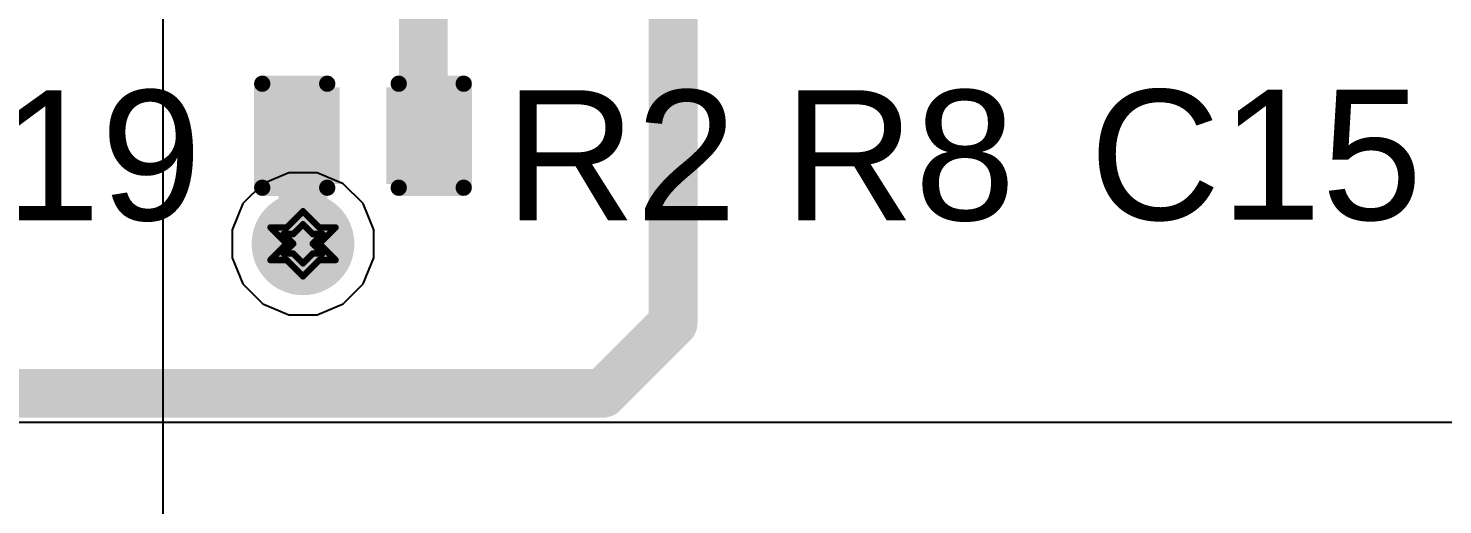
# Model space of a CAD drawing. Header units: inches. Extents: x -5 to 5328, y -4 to 5281.
# Drawn here: x 106.44 to 117.49, y 41.77 to 45.49 of the extents above; entities that cross this region are included whole.
import ezdxf

# ---------------------------------------------------------------- set-up
doc = ezdxf.new("R2010")
doc.units = ezdxf.units.IN
for name, color, linetype in [('Bottom Layer', 5, 'Continuous'), ('Bottom Solder', 6, 'Continuous'), ('Drill Drawing', 1, 'Continuous'), ('Layer 1', 16, 'Continuous'), ('Layer 2', 76, 'Continuous'), ('Top Layer', 1, 'Continuous'), ('Top Overlay', 2, 'Continuous'), ('Top Paste', 8, 'Continuous'), ('Top Solder', 216, 'Continuous'), ('Via Holes', 16, 'Continuous')]:
    doc.layers.add(name, color=color, linetype=linetype)
doc.styles.add('Arial', font='', dxfattribs={"height": 0.2})
doc.styles.get('Arial').set_extended_font_data('Arial')

# ---------------------------------------------------------------- blocks, each defined once
blk = doc.blocks.new('C___0402_192')
at = {"layer": 'Top Layer'}
for points in [[(-0.6985, -0.3175), (-0.6985, 0.3175), (-0.2412999999999999, 0.3175), (-0.2413, -0.3175)], [(0.2412999999999999, -0.3175), (0.2413, 0.3175), (0.6985, 0.3175), (0.6985, -0.3175)]]:
    blk.add_hatch(color=1, dxfattribs=at).paths.add_polyline_path(points)
at = {"layer": 'Top Paste'}
for points in [[(-0.6985, -0.3175), (-0.6985, 0.3175), (-0.2412999999999999, 0.3175), (-0.2413, -0.3175)], [(0.2412999999999999, -0.3175), (0.2413, 0.3175), (0.6985, 0.3175), (0.6985, -0.3175)]]:
    blk.add_hatch(color=8, dxfattribs=at).paths.add_polyline_path(points)
at = {"layer": 'Top Solder'}
for points in [[(-0.7584998799999999, -0.37749988), (-0.7584998799999999, 0.37749988), (-0.18130012, 0.37749988), (-0.18130012, -0.37749988)], [(0.18130012, -0.37749988), (0.18130012, 0.37749988), (0.7584998799999999, 0.37749988), (0.7584998799999999, -0.37749988)]]:
    blk.add_hatch(color=216, dxfattribs=at).paths.add_polyline_path(points)
at = {"layer": 'Top Overlay'}
for points in [[(-0.7874, 0.4064, 0.127, 0.127, 0), (-0.2794, 0.4064, 0.127, 0.127, 0)], [(-0.7874, -0.4064, 0.127, 0.127, 0), (-0.7874, 0.4064, 0.127, 0.127, 0)], [(0.2794, 0.4064, 0.127, 0.127, 0), (0.7874, 0.4064, 0.127, 0.127, 0)], [(0.7874, -0.4064, 0.127, 0.127, 0), (0.7874, 0.4064, 0.127, 0.127, 0)], [(-0.7874, -0.4064, 0.127, 0.127, 0), (-0.2794, -0.4064, 0.127, 0.127, 0)], [(0.2794, -0.4064, 0.127, 0.127, 0), (0.7874, -0.4064, 0.127, 0.127, 0)]]:
    blk.add_lwpolyline(points, format="xyseb", dxfattribs=at)
for points in [[(-0.8191499999999999, 0.4064, 0.0635, 0.0635, 1), (-0.7556499999999999, 0.4064, 0.0635, 0.0635, 1)], [(-0.8191499999999999, 0.4064, 0.0635, 0.0635, 1), (-0.7556499999999999, 0.4064, 0.0635, 0.0635, 1)], [(-0.31115, 0.4064, 0.0635, 0.0635, 1), (-0.24765, 0.4064, 0.0635, 0.0635, 1)], [(0.24765, 0.4064, 0.0635, 0.0635, 1), (0.31115, 0.4064, 0.0635, 0.0635, 1)], [(0.7556499999999999, 0.4064, 0.0635, 0.0635, 1), (0.8191499999999999, 0.4064, 0.0635, 0.0635, 1)], [(0.7556499999999999, 0.4064, 0.0635, 0.0635, 1), (0.8191499999999999, 0.4064, 0.0635, 0.0635, 1)], [(-0.8191499999999999, -0.4064, 0.0635, 0.0635, 1), (-0.7556499999999999, -0.4064, 0.0635, 0.0635, 1)], [(-0.8191499999999999, -0.4064, 0.0635, 0.0635, 1), (-0.7556499999999999, -0.4064, 0.0635, 0.0635, 1)], [(-0.31115, -0.4064, 0.0635, 0.0635, 1), (-0.24765, -0.4064, 0.0635, 0.0635, 1)], [(0.24765, -0.4064, 0.0635, 0.0635, 1), (0.31115, -0.4064, 0.0635, 0.0635, 1)], [(0.7556499999999999, -0.4064, 0.0635, 0.0635, 1), (0.8191499999999999, -0.4064, 0.0635, 0.0635, 1)], [(0.7556499999999999, -0.4064, 0.0635, 0.0635, 1), (0.8191499999999999, -0.4064, 0.0635, 0.0635, 1)]]:
    blk.add_lwpolyline(points, format="xyseb", close=True, dxfattribs=at)

msp = doc.modelspace()

# ---------------------------------------------------------------- hatches: boundary and pattern name
at = {"layer": 'Bottom Layer'}
h = msp.add_hatch(color=5, dxfattribs=at)
edge = h.paths.add_edge_path()
edge.add_arc((108.58546736, 43.80561978), 0.2999994, 0, 360)
at = {"layer": 'Bottom Solder'}
h = msp.add_hatch(color=6, dxfattribs=at)
edge = h.paths.add_edge_path()
edge.add_arc((108.58546736, 43.80561978), 0.4015993999999999, 0, 360)
at = {"layer": 'Layer 1'}
h = msp.add_hatch(color=16, dxfattribs=at)
edge = h.paths.add_edge_path()
edge.add_arc((108.58546736, 43.80561978), 0.2999994, 0, 360)
at = {"layer": 'Layer 2'}
h = msp.add_hatch(color=76, dxfattribs=at)
edge = h.paths.add_edge_path()
edge.add_arc((108.58546736, 43.80561978), 0.2999994, 0, 360)
at = {"layer": 'Top Layer'}
h = msp.add_hatch(color=1, dxfattribs=at)
edge = h.paths.add_edge_path()
edge.add_arc((108.58546736, 43.80561978), 0.2999994, 0, 360)
at = {"layer": 'Top Solder'}
h = msp.add_hatch(color=216, dxfattribs=at)
edge = h.paths.add_edge_path()
edge.add_arc((108.58546736, 43.80561978), 0.4015993999999999, 0, 360)
at = {"layer": 'Via Holes'}
h = msp.add_hatch(color=7, dxfattribs=at)
edge = h.paths.add_edge_path()
edge.add_arc((108.58546736, 43.80561978), 0.1499997, 0, 360)

# ---------------------------------------------------------------- linework, layer by layer
at = {"layer": 'Bottom Layer'}
for p, q in [((108.47526946, 44.35961918), (108.2716529, 44.27527848)), ((108.69566526, 44.35961918), (108.47526946, 44.35961918)), ((108.89928182, 44.27527848), (108.69566526, 44.35961918)), ((108.2716529, 44.27527848), (108.11580866, 44.11943424)), ((109.05512606, 44.11943424), (108.89928182, 44.27527848)), ((108.11580866, 44.11943424), (108.03146796, 43.91581768)), ((109.13946676, 43.91581768), (109.05512606, 44.11943424)), ((108.03146796, 43.91581768), (108.03146796, 43.69542188)), ((109.13946676, 43.69542188), (109.13946676, 43.91581768)), ((108.03146796, 43.69542188), (108.11580866, 43.49180532)), ((109.05512606, 43.49180532), (109.13946676, 43.69542188)), ((108.11580866, 43.49180532), (108.2716529, 43.33596108)), ((108.89928182, 43.33596108), (109.05512606, 43.49180532)), ((108.2716529, 43.33596108), (108.47526946, 43.25162038)), ((108.47526946, 43.25162038), (108.69566526, 43.25162038)), ((108.69566526, 43.25162038), (108.89928182, 43.33596108))]:
    msp.add_line(p, q, dxfattribs=at)
at = {"layer": 'Drill Drawing'}
for points in [[(108.45846736, 43.93261978, 0.0508, 0.0508, 0), (108.58546736, 44.05961978, 0.0508, 0.0508, 0)], [(108.58546736, 44.05961978, 0.0508, 0.0508, 0), (108.71246736, 43.93261978, 0.0508, 0.0508, 0)], [(108.33146736, 43.93261978, 0.0508, 0.0508, 0), (108.45846736, 43.80561978, 0.0508, 0.0508, 0)], [(108.33146736, 43.93261978, 0.0508, 0.0508, 0), (108.45846736, 43.93261978, 0.0508, 0.0508, 0)], [(108.43306736, 43.88181977999999, 0.0508, 0.0508, 0), (108.50926736, 43.80561978, 0.0508, 0.0508, 0)], [(108.43306736, 43.88181977999999, 0.0508, 0.0508, 0), (108.50926736, 43.88181977999999, 0.0508, 0.0508, 0)], [(108.50926736, 43.88181977999999, 0.0508, 0.0508, 0), (108.58546736, 43.95801978, 0.0508, 0.0508, 0)], [(108.58546736, 43.95801978, 0.0508, 0.0508, 0), (108.66166736, 43.88181977999999, 0.0508, 0.0508, 0)], [(108.66166736, 43.88181977999999, 0.0508, 0.0508, 0), (108.73786736, 43.88181977999999, 0.0508, 0.0508, 0)], [(108.66166736, 43.80561978, 0.0508, 0.0508, 0), (108.73786736, 43.88181977999999, 0.0508, 0.0508, 0)], [(108.71246736, 43.93261978, 0.0508, 0.0508, 0), (108.83946736, 43.93261978, 0.0508, 0.0508, 0)], [(108.71246736, 43.80561978, 0.0508, 0.0508, 0), (108.83946736, 43.93261978, 0.0508, 0.0508, 0)], [(108.33146736, 43.67861978, 0.0508, 0.0508, 0), (108.45846736, 43.80561978, 0.0508, 0.0508, 0)], [(108.43306736, 43.72941977999999, 0.0508, 0.0508, 0), (108.50926736, 43.80561978, 0.0508, 0.0508, 0)], [(108.66166736, 43.80561978, 0.0508, 0.0508, 0), (108.73786736, 43.72941977999999, 0.0508, 0.0508, 0)], [(108.71246736, 43.80561978, 0.0508, 0.0508, 0), (108.83946736, 43.67861978, 0.0508, 0.0508, 0)], [(108.33146736, 43.67861978, 0.0508, 0.0508, 0), (108.45846736, 43.67861978, 0.0508, 0.0508, 0)], [(108.43306736, 43.72941977999999, 0.0508, 0.0508, 0), (108.50926736, 43.72941977999999, 0.0508, 0.0508, 0)], [(108.45846736, 43.67861978, 0.0508, 0.0508, 0), (108.58546736, 43.55161978, 0.0508, 0.0508, 0)], [(108.50926736, 43.72941977999999, 0.0508, 0.0508, 0), (108.58546736, 43.65321978, 0.0508, 0.0508, 0)], [(108.58546736, 43.65321978, 0.0508, 0.0508, 0), (108.66166736, 43.72941977999999, 0.0508, 0.0508, 0)], [(108.58546736, 43.55161978, 0.0508, 0.0508, 0), (108.71246736, 43.67861978, 0.0508, 0.0508, 0)], [(108.66166736, 43.72941977999999, 0.0508, 0.0508, 0), (108.73786736, 43.72941977999999, 0.0508, 0.0508, 0)], [(108.71246736, 43.67861978, 0.0508, 0.0508, 0), (108.83946736, 43.67861978, 0.0508, 0.0508, 0)]]:
    msp.add_lwpolyline(points, format="xyseb", dxfattribs=at)
for points in [[(108.57276736, 44.05961978, 0.0254, 0.0254, 1), (108.59816736, 44.05961978, 0.0254, 0.0254, 1)], [(108.57276736, 44.05961978, 0.0254, 0.0254, 1), (108.59816736, 44.05961978, 0.0254, 0.0254, 1)], [(108.31876736, 43.93261978, 0.0254, 0.0254, 1), (108.34416736, 43.93261978, 0.0254, 0.0254, 1)], [(108.31876736, 43.93261978, 0.0254, 0.0254, 1), (108.34416736, 43.93261978, 0.0254, 0.0254, 1)], [(108.42036736, 43.88181977999999, 0.0254, 0.0254, 1), (108.44576736, 43.88181977999999, 0.0254, 0.0254, 1)], [(108.42036736, 43.88181977999999, 0.0254, 0.0254, 1), (108.44576736, 43.88181977999999, 0.0254, 0.0254, 1)], [(108.44576736, 43.93261978, 0.0254, 0.0254, 1), (108.47116736, 43.93261978, 0.0254, 0.0254, 1)], [(108.44576736, 43.93261978, 0.0254, 0.0254, 1), (108.47116736, 43.93261978, 0.0254, 0.0254, 1)], [(108.49656736, 43.88181977999999, 0.0254, 0.0254, 1), (108.52196736, 43.88181977999999, 0.0254, 0.0254, 1)], [(108.49656736, 43.88181977999999, 0.0254, 0.0254, 1), (108.52196736, 43.88181977999999, 0.0254, 0.0254, 1)], [(108.57276736, 43.95801978, 0.0254, 0.0254, 1), (108.59816736, 43.95801978, 0.0254, 0.0254, 1)], [(108.57276736, 43.95801978, 0.0254, 0.0254, 1), (108.59816736, 43.95801978, 0.0254, 0.0254, 1)], [(108.64896736, 43.88181977999999, 0.0254, 0.0254, 1), (108.67436736, 43.88181977999999, 0.0254, 0.0254, 1)], [(108.64896736, 43.88181977999999, 0.0254, 0.0254, 1), (108.67436736, 43.88181977999999, 0.0254, 0.0254, 1)], [(108.69976736, 43.93261978, 0.0254, 0.0254, 1), (108.72516736, 43.93261978, 0.0254, 0.0254, 1)], [(108.69976736, 43.93261978, 0.0254, 0.0254, 1), (108.72516736, 43.93261978, 0.0254, 0.0254, 1)], [(108.72516736, 43.88181977999999, 0.0254, 0.0254, 1), (108.75056736, 43.88181977999999, 0.0254, 0.0254, 1)], [(108.72516736, 43.88181977999999, 0.0254, 0.0254, 1), (108.75056736, 43.88181977999999, 0.0254, 0.0254, 1)], [(108.82676736, 43.93261978, 0.0254, 0.0254, 1), (108.85216736, 43.93261978, 0.0254, 0.0254, 1)], [(108.82676736, 43.93261978, 0.0254, 0.0254, 1), (108.85216736, 43.93261978, 0.0254, 0.0254, 1)], [(108.44576736, 43.80561978, 0.0254, 0.0254, 1), (108.47116736, 43.80561978, 0.0254, 0.0254, 1)], [(108.44576736, 43.80561978, 0.0254, 0.0254, 1), (108.47116736, 43.80561978, 0.0254, 0.0254, 1)], [(108.49656736, 43.80561978, 0.0254, 0.0254, 1), (108.52196736, 43.80561978, 0.0254, 0.0254, 1)], [(108.49656736, 43.80561978, 0.0254, 0.0254, 1), (108.52196736, 43.80561978, 0.0254, 0.0254, 1)], [(108.64896736, 43.80561978, 0.0254, 0.0254, 1), (108.67436736, 43.80561978, 0.0254, 0.0254, 1)], [(108.64896736, 43.80561978, 0.0254, 0.0254, 1), (108.67436736, 43.80561978, 0.0254, 0.0254, 1)], [(108.69976736, 43.80561978, 0.0254, 0.0254, 1), (108.72516736, 43.80561978, 0.0254, 0.0254, 1)], [(108.69976736, 43.80561978, 0.0254, 0.0254, 1), (108.72516736, 43.80561978, 0.0254, 0.0254, 1)], [(108.31876736, 43.67861978, 0.0254, 0.0254, 1), (108.34416736, 43.67861978, 0.0254, 0.0254, 1)], [(108.31876736, 43.67861978, 0.0254, 0.0254, 1), (108.34416736, 43.67861978, 0.0254, 0.0254, 1)], [(108.42036736, 43.72941977999999, 0.0254, 0.0254, 1), (108.44576736, 43.72941977999999, 0.0254, 0.0254, 1)], [(108.42036736, 43.72941977999999, 0.0254, 0.0254, 1), (108.44576736, 43.72941977999999, 0.0254, 0.0254, 1)], [(108.44576736, 43.67861978, 0.0254, 0.0254, 1), (108.47116736, 43.67861978, 0.0254, 0.0254, 1)], [(108.44576736, 43.67861978, 0.0254, 0.0254, 1), (108.47116736, 43.67861978, 0.0254, 0.0254, 1)], [(108.49656736, 43.72941977999999, 0.0254, 0.0254, 1), (108.52196736, 43.72941977999999, 0.0254, 0.0254, 1)], [(108.49656736, 43.72941977999999, 0.0254, 0.0254, 1), (108.52196736, 43.72941977999999, 0.0254, 0.0254, 1)], [(108.57276736, 43.65321978, 0.0254, 0.0254, 1), (108.59816736, 43.65321978, 0.0254, 0.0254, 1)], [(108.57276736, 43.65321978, 0.0254, 0.0254, 1), (108.59816736, 43.65321978, 0.0254, 0.0254, 1)], [(108.64896736, 43.72941977999999, 0.0254, 0.0254, 1), (108.67436736, 43.72941977999999, 0.0254, 0.0254, 1)], [(108.64896736, 43.72941977999999, 0.0254, 0.0254, 1), (108.67436736, 43.72941977999999, 0.0254, 0.0254, 1)], [(108.69976736, 43.67861978, 0.0254, 0.0254, 1), (108.72516736, 43.67861978, 0.0254, 0.0254, 1)], [(108.69976736, 43.67861978, 0.0254, 0.0254, 1), (108.72516736, 43.67861978, 0.0254, 0.0254, 1)], [(108.72516736, 43.72941977999999, 0.0254, 0.0254, 1), (108.75056736, 43.72941977999999, 0.0254, 0.0254, 1)], [(108.72516736, 43.72941977999999, 0.0254, 0.0254, 1), (108.75056736, 43.72941977999999, 0.0254, 0.0254, 1)], [(108.82676736, 43.67861978, 0.0254, 0.0254, 1), (108.85216736, 43.67861978, 0.0254, 0.0254, 1)], [(108.82676736, 43.67861978, 0.0254, 0.0254, 1), (108.85216736, 43.67861978, 0.0254, 0.0254, 1)], [(108.57276736, 43.55161978, 0.0254, 0.0254, 1), (108.59816736, 43.55161978, 0.0254, 0.0254, 1)], [(108.57276736, 43.55161978, 0.0254, 0.0254, 1), (108.59816736, 43.55161978, 0.0254, 0.0254, 1)]]:
    msp.add_lwpolyline(points, format="xyseb", close=True, dxfattribs=at)
at = {"layer": 'Layer 2'}
for p, q in [((107.49280508, 38.5064), (107.49280254, 46.02544516)), ((108.47526946, 44.35961918), (108.2716529, 44.27527848)), ((108.69566526, 44.35961918), (108.47526946, 44.35961918)), ((108.89928182, 44.27527848), (108.69566526, 44.35961918)), ((108.2716529, 44.27527848), (108.11580866, 44.11943424)), ((109.05512606, 44.11943424), (108.89928182, 44.27527848)), ((108.11580866, 44.11943424), (108.03146796, 43.91581768)), ((109.13946676, 43.91581768), (109.05512606, 44.11943424)), ((108.03146796, 43.91581768), (108.03146796, 43.69542188)), ((109.13946676, 43.69542188), (109.13946676, 43.91581768)), ((108.03146796, 43.69542188), (108.11580866, 43.49180532)), ((109.05512606, 43.49180532), (109.13946676, 43.69542188)), ((108.11580866, 43.49180532), (108.2716529, 43.33596108)), ((108.89928182, 43.33596108), (109.05512606, 43.49180532)), ((108.2716529, 43.33596108), (108.47526946, 43.25162038)), ((108.47526946, 43.25162038), (108.69566526, 43.25162038)), ((108.69566526, 43.25162038), (108.89928182, 43.33596108))]:
    msp.add_line(p, q, dxfattribs=at)
at = {"layer": 'Top Layer'}
msp.add_line((122.17745948, 42.40862486), (89.35503338, 42.40860199999999), dxfattribs=at)
for points in [[(109.52526736, 44.65025106, 0.3809999999999999, 0.3809999999999999, 0), (109.52526736, 45.99094434, 0.3809999999999999, 0.3809999999999999, 0)], [(111.47858832, 43.18652018, 0.3809999999999999, 0.3809999999999999, 0), (111.47858832, 45.99102561999999, 0.3809999999999999, 0.3809999999999999, 0)], [(108.5843904, 44.65025106, 0.3809999999999999, 0.3809999999999999, 0), (108.58492888, 44.64971258, 0.3809999999999999, 0.3809999999999999, 0)], [(108.58492888, 43.80615826, 0.3809999999999999, 0.3809999999999999, 0), (108.58492888, 44.64971258, 0.3809999999999999, 0.3809999999999999, 0)], [(108.58492888, 43.80615826, 0.3809999999999999, 0.3809999999999999, 0), (108.58546736, 43.80561978, 0.3809999999999999, 0.3809999999999999, 0)], [(110.92928792, 42.63721978, 0.3809999999999999, 0.3809999999999999, 0), (111.47858832, 43.18652018, 0.3809999999999999, 0.3809999999999999, 0)], [(100.5199158, 42.63721978, 0.3809999999999999, 0.3809999999999999, 0), (110.92928792, 42.63721978, 0.3809999999999999, 0.3809999999999999, 0)]]:
    msp.add_lwpolyline(points, format="xyseb", dxfattribs=at)
for points in [[(108.4891404, 44.65025106, 0.1905, 0.1905, 1), (108.6796404, 44.65025106, 0.1905, 0.1905, 1)], [(108.48967888, 44.64971258, 0.1905, 0.1905, 1), (108.68017888, 44.64971258, 0.1905, 0.1905, 1)], [(108.48967888, 44.64971258, 0.1905, 0.1905, 1), (108.68017888, 44.64971258, 0.1905, 0.1905, 1)], [(109.43001736, 44.65025106, 0.1905, 0.1905, 1), (109.62051736, 44.65025106, 0.1905, 0.1905, 1)], [(108.48967888, 43.80615826, 0.1905, 0.1905, 1), (108.68017888, 43.80615826, 0.1905, 0.1905, 1)], [(108.48967888, 43.80615826, 0.1905, 0.1905, 1), (108.68017888, 43.80615826, 0.1905, 0.1905, 1)], [(108.49021736, 43.80561978, 0.1905, 0.1905, 1), (108.68071736, 43.80561978, 0.1905, 0.1905, 1)], [(111.38333832, 43.18652018, 0.1905, 0.1905, 1), (111.57383832, 43.18652018, 0.1905, 0.1905, 1)], [(111.38333832, 43.18652018, 0.1905, 0.1905, 1), (111.57383832, 43.18652018, 0.1905, 0.1905, 1)], [(110.83403792, 42.63721978, 0.1905, 0.1905, 1), (111.02453792, 42.63721978, 0.1905, 0.1905, 1)], [(110.83403792, 42.63721978, 0.1905, 0.1905, 1), (111.02453792, 42.63721978, 0.1905, 0.1905, 1)]]:
    msp.add_lwpolyline(points, format="xyseb", close=True, dxfattribs=at)

# ---------------------------------------------------------------- block references
msp.add_blockref('C___0402_192', (109.0542904, 44.65025106))

# ---------------------------------------------------------------- texts
at = {"layer": 'Top Overlay', "style": 'Arial'}
for s, p in [('C19', (105.1898709, 43.9898663)), ('R2', (110.16245938, 43.9898663)), ('R8', (112.34042048, 43.9898663)), ('C15', (114.73221148, 43.9929651))]:
    msp.add_text(s, height=1.016, dxfattribs=at).set_placement(p)

doc.saveas('drawing.dxf')
